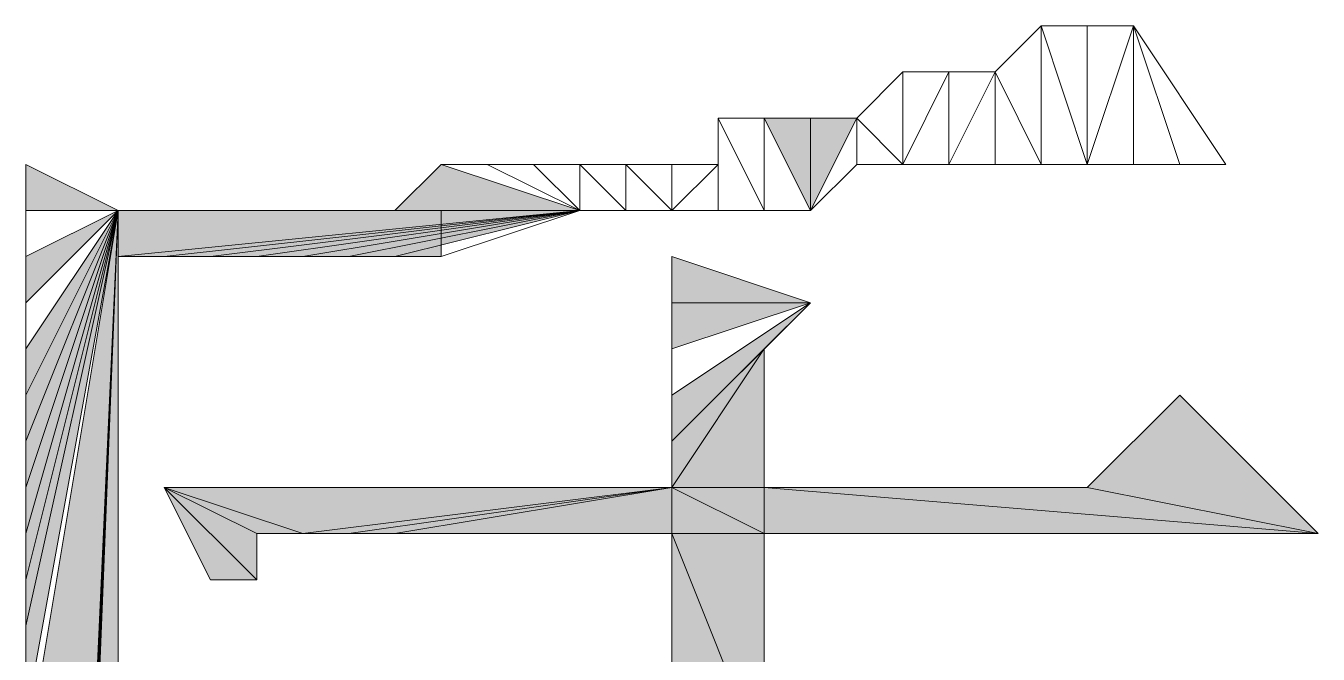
# Model space of a CAD drawing. Header units: inches. Extents: x -244 to 17, y 0 to 370.
# Drawn here: x 5.154 to 6.932, y 12.989 to 13.854 of the extents above; entities that cross this region are included whole.
import ezdxf

# ---------------------------------------------------------------- set-up
doc = ezdxf.new("R2010")
doc.units = ezdxf.units.IN
doc.header["$MEASUREMENT"] = 0
doc.layers.add('图层 1', color=7, linetype='Continuous')

# ---------------------------------------------------------------- blocks, each defined once
blk = doc.blocks.new('block 2')
at = {"layer": '图层 1', "true_color": 0xffffff}
h = blk.add_hatch(color=7, dxfattribs=at)
h.dxf.hatch_style = 2
h.paths.add_polyline_path([(32.131, 15.4306), (32.9565, 15.494), (32.8931, 15.494)])
h.paths.add_polyline_path([(33.7185, 15.3669), (32.131, 15.4306), (32.9565, 15.494)])
h.paths.add_polyline_path([(32.1944, 15.4306), (33.7185, 15.3669), (32.131, 15.4306)])
h = blk.add_hatch(color=7, dxfattribs=at)
h.dxf.hatch_style = 2
h.paths.add_polyline_path([(33.7185, 15.3669), (33.147, 15.494), (33.2106, 15.494)])
h.paths.add_polyline_path([(33.0201, 15.494), (33.7185, 15.3669), (33.147, 15.494)])
h = blk.add_hatch(color=7, dxfattribs=at)
h.dxf.hatch_style = 2
h.paths.add_polyline_path([(33.7185, 15.3669), (33.274, 15.494), (33.3375, 15.494)])
h.paths.add_polyline_path([(33.2106, 15.494), (33.7185, 15.3669), (33.274, 15.494)])
h = blk.add_hatch(color=7, dxfattribs=at)
h.dxf.hatch_style = 2
h.paths.add_polyline_path([(33.7185, 15.3669), (33.4011, 15.494), (33.4645, 15.494)])
h.paths.add_polyline_path([(33.3375, 15.494), (33.7185, 15.3669), (33.4011, 15.494)])
h = blk.add_hatch(color=7, dxfattribs=at)
h.dxf.hatch_style = 2
h.paths.add_polyline_path([(33.528, 15.494), (33.4645, 15.494), (33.7185, 15.3669)])
h = blk.add_hatch(color=7, dxfattribs=at)
h.dxf.hatch_style = 2
h.paths.add_polyline_path([(33.655, 15.494), (33.5916, 15.494), (33.7185, 15.3669)])
h = blk.add_hatch(color=7, dxfattribs=at)
h.dxf.hatch_style = 2
h.paths.add_polyline_path([(33.7819, 15.494), (33.7185, 15.494), (33.7185, 15.3669)])
h = blk.add_hatch(color=7, dxfattribs=at)
h.dxf.hatch_style = 2
h.paths.add_polyline_path([(33.7185, 15.3669), (32.3216, 15.4306), (32.258, 15.4306)])
h.paths.add_polyline_path([(32.385, 15.3669), (33.7185, 15.3669), (32.3216, 15.4306)])
h = blk.add_hatch(color=7, dxfattribs=at)
h.dxf.hatch_style = 2
h.paths.add_polyline_path([(33.7185, 14.7319), (33.655, 15.3669), (33.7185, 15.3669)])
h.paths.add_polyline_path([(33.655, 15.3035), (33.7185, 14.7319), (33.655, 15.3669)])
h = blk.add_hatch(color=7, dxfattribs=at)
h.dxf.hatch_style = 2
h.paths.add_polyline_path([(33.3375, 15.3035), (33.274, 15.1763), (33.274, 15.113)])
h.paths.add_polyline_path([(33.2106, 15.1763), (33.3375, 15.3035), (33.274, 15.1763)])
h.paths.add_polyline_path([(33.2106, 15.2401), (33.2106, 15.1763), (33.3375, 15.3035)])
h = blk.add_hatch(color=7, dxfattribs=at)
h.dxf.hatch_style = 2
h.paths.add_polyline_path([(33.3375, 15.3035), (33.274, 15.113), (33.3375, 14.6051)])
h = blk.add_hatch(color=7, dxfattribs=at)
h.dxf.hatch_style = 2
h.paths.add_polyline_path([(33.655, 15.3035), (33.655, 15.2401), (33.7185, 14.7319)])
h = blk.add_hatch(color=7, dxfattribs=at)
h.dxf.hatch_style = 2
h.paths.add_polyline_path([(33.7185, 14.7319), (33.655, 15.1763), (33.655, 15.2401)])
h.paths.add_polyline_path([(33.655, 15.113), (33.7185, 14.7319), (33.655, 15.1763)])
h = blk.add_hatch(color=7, dxfattribs=at)
h.dxf.hatch_style = 2
h.paths.add_polyline_path([(33.3375, 14.6051), (33.274, 15.0496), (33.274, 15.113)])
h.paths.add_polyline_path([(33.274, 14.9862), (33.3375, 14.6051), (33.274, 15.0496)])
h = blk.add_hatch(color=7, dxfattribs=at)
h.dxf.hatch_style = 2
h.paths.add_polyline_path([(33.7185, 14.7319), (33.655, 15.0496), (33.655, 15.113)])
h.paths.add_polyline_path([(33.655, 14.9862), (33.7185, 14.7319), (33.655, 15.0496)])
h = blk.add_hatch(color=7, dxfattribs=at)
h.dxf.hatch_style = 2
h.paths.add_polyline_path([(33.274, 14.478), (33.3375, 14.478), (33.274, 13.716)])
h.paths.add_polyline_path([(33.3375, 14.6051), (33.274, 14.478), (33.3375, 14.478)])
h.paths.add_polyline_path([(33.274, 14.6051), (33.3375, 14.6051), (33.274, 14.478)])
h.paths.add_polyline_path([(33.274, 14.9862), (33.274, 14.6051), (33.3375, 14.6051)])
h = blk.add_hatch(color=7, dxfattribs=at)
h.dxf.hatch_style = 2
h.paths.add_polyline_path([(33.7185, 14.7319), (33.655, 14.9224), (33.655, 14.9862)])
h.paths.add_polyline_path([(33.7185, 14.9224), (33.7185, 14.7319), (33.655, 14.9224)])
h = blk.add_hatch(color=7, dxfattribs=at)
h.dxf.hatch_style = 2
h.paths.add_polyline_path([(33.7819, 14.9224), (33.7185, 14.7319), (33.7185, 14.9862)])
h = blk.add_hatch(color=7, dxfattribs=at)
h.dxf.hatch_style = 2
h.paths.add_polyline_path([(33.274, 14.6051), (32.9565, 14.478), (32.9565, 14.6051)])
h.paths.add_polyline_path([(33.274, 14.478), (33.274, 14.6051), (32.9565, 14.478)])
h = blk.add_hatch(color=7, dxfattribs=at)
h.dxf.hatch_style = 2
h.paths.add_polyline_path([(33.528, 14.478), (33.3375, 14.6051), (33.4011, 14.6051)])
h.paths.add_polyline_path([(33.3375, 14.478), (33.528, 14.478), (33.3375, 14.6051)])
h = blk.add_hatch(color=7, dxfattribs=at)
h.dxf.hatch_style = 2
h.paths.add_polyline_path([(33.5916, 14.4146), (33.4011, 14.6051), (33.4645, 14.6051)])
h.paths.add_polyline_path([(33.528, 14.478), (33.5916, 14.4146), (33.4011, 14.6051)])
h = blk.add_hatch(color=7, dxfattribs=at)
h.dxf.hatch_style = 2
h.paths.add_polyline_path([(33.5916, 14.4146), (33.5916, 14.6051), (33.655, 14.6051)])
h.paths.add_polyline_path([(33.528, 14.6051), (33.5916, 14.4146), (33.5916, 14.6051)])
h = blk.add_hatch(color=7, dxfattribs=at)
h.dxf.hatch_style = 2
h.paths.add_polyline_path([(33.274, 13.716), (33.3375, 14.0336), (33.3375, 14.478)])
h.paths.add_polyline_path([(33.4645, 13.9065), (33.274, 13.716), (33.3375, 14.0336)])
h = blk.add_hatch(color=7, dxfattribs=at)
h.dxf.hatch_style = 2
h.paths.add_polyline_path([(33.8455, 14.4146), (33.7185, 14.4146), (33.8455, 14.3509)])
h.paths.add_polyline_path([(33.8455, 14.478), (33.8455, 14.4146), (33.7185, 14.4146)])
at = {"layer": '图层 1', "lineweight": 0}
for points in [[(33.7185, 15.3669), (32.131, 15.4306), (32.9565, 15.494), (33.7185, 15.3669)], [(32.9565, 15.494), (33.7185, 15.3669), (33.0201, 15.494), (32.9565, 15.494)], [(33.0201, 15.494), (33.7185, 15.3669), (33.147, 15.494), (33.0201, 15.494)], [(33.7185, 15.3669), (33.147, 15.494), (33.2106, 15.494), (33.7185, 15.3669)], [(33.2106, 15.494), (33.7185, 15.3669), (33.274, 15.494), (33.2106, 15.494)], [(33.7185, 15.3669), (33.274, 15.494), (33.3375, 15.494), (33.7185, 15.3669)], [(33.3375, 15.494), (33.7185, 15.3669), (33.4011, 15.494), (33.3375, 15.494)], [(33.7185, 15.3669), (33.4011, 15.494), (33.4645, 15.494), (33.7185, 15.3669)], [(33.528, 15.494), (33.4645, 15.494), (33.7185, 15.3669), (33.528, 15.494)], [(33.528, 15.494), (33.7185, 15.3669), (33.5916, 15.494), (33.528, 15.494)], [(33.655, 15.494), (33.5916, 15.494), (33.7185, 15.3669), (33.655, 15.494)], [(33.655, 15.494), (33.7185, 15.3669), (33.7185, 15.494), (33.655, 15.494)], [(33.7819, 15.494), (33.7185, 15.494), (33.7185, 15.3669), (33.7819, 15.494)], [(32.1944, 15.4306), (33.7185, 15.3669), (32.131, 15.4306), (32.1944, 15.4306)], [(32.1944, 15.4306), (32.258, 15.4306), (33.7185, 15.3669), (32.1944, 15.4306)], [(33.7185, 15.3669), (32.3216, 15.4306), (32.258, 15.4306), (33.7185, 15.3669)], [(32.385, 15.3669), (33.7185, 15.3669), (32.3216, 15.4306), (32.385, 15.3669)], [(33.7185, 15.3669), (32.4485, 15.3669), (32.385, 15.3669), (33.7185, 15.3669)], [(32.5121, 15.3669), (33.7185, 15.3669), (32.4485, 15.3669), (32.5121, 15.3669)], [(32.5121, 15.3669), (32.5755, 15.3669), (33.7185, 15.3669), (32.5121, 15.3669)], [(33.7185, 15.3669), (32.639, 15.3669), (32.5755, 15.3669), (33.7185, 15.3669)], [(32.7026, 15.3669), (33.7185, 15.3669), (32.639, 15.3669), (32.7026, 15.3669)], [(33.655, 15.3669), (33.7185, 15.3669), (32.7026, 15.3669), (33.655, 15.3669)], [(33.655, 15.3669), (32.9565, 15.3669), (32.7026, 15.3669), (33.655, 15.3669)], [(33.7185, 14.7319), (33.655, 15.3669), (33.7185, 15.3669), (33.7185, 14.7319)], [(33.655, 15.3035), (33.7185, 14.7319), (33.655, 15.3669), (33.655, 15.3035)], [(33.7185, 15.3669), (33.7185, 15.3035), (33.7185, 14.7319), (33.7185, 15.3669)], [(33.2106, 15.1763), (33.3375, 15.3035), (33.274, 15.1763), (33.2106, 15.1763)], [(33.2106, 15.2401), (33.2106, 15.1763), (33.3375, 15.3035), (33.2106, 15.2401)], [(33.3375, 15.3035), (33.274, 15.1763), (33.274, 15.113), (33.3375, 15.3035)], [(33.3375, 15.3035), (33.274, 15.113), (33.3375, 14.6051), (33.3375, 15.3035)], [(33.655, 15.3035), (33.655, 15.2401), (33.7185, 14.7319), (33.655, 15.3035)], [(33.7185, 14.7319), (33.7185, 15.2401), (33.7185, 15.3035), (33.7185, 14.7319)], [(33.7185, 14.7319), (33.655, 15.1763), (33.655, 15.2401), (33.7185, 14.7319)], [(33.7185, 15.1763), (33.7185, 14.7319), (33.7185, 15.2401), (33.7185, 15.1763)], [(33.655, 15.113), (33.7185, 14.7319), (33.655, 15.1763), (33.655, 15.113)], [(33.7185, 14.7319), (33.7185, 15.113), (33.7185, 15.1763), (33.7185, 14.7319)], [(33.3375, 14.6051), (33.274, 15.0496), (33.274, 15.113), (33.3375, 14.6051)], [(33.7185, 14.7319), (33.655, 15.0496), (33.655, 15.113), (33.7185, 14.7319)], [(33.7185, 15.0496), (33.7185, 14.7319), (33.7185, 15.113), (33.7185, 15.0496)], [(33.274, 14.9862), (33.3375, 14.6051), (33.274, 15.0496), (33.274, 14.9862)], [(33.655, 14.9862), (33.7185, 14.7319), (33.655, 15.0496), (33.655, 14.9862)], [(33.7185, 14.7319), (33.7185, 14.9862), (33.7185, 15.0496), (33.7185, 14.7319)], [(33.274, 14.9862), (33.274, 14.6051), (33.3375, 14.6051), (33.274, 14.9862)], [(33.7185, 14.7319), (33.655, 14.9224), (33.655, 14.9862), (33.7185, 14.7319)], [(33.7819, 14.9224), (33.7185, 14.7319), (33.7185, 14.9862), (33.7819, 14.9224)], [(33.7185, 14.9224), (33.7185, 14.7319), (33.655, 14.9224), (33.7185, 14.9224)], [(33.7185, 14.7319), (33.7185, 14.8591), (33.7185, 14.9224), (33.7185, 14.7319)], [(33.7819, 14.8591), (33.7185, 14.7319), (33.7819, 14.9224), (33.7819, 14.8591)], [(33.7185, 14.7957), (33.7185, 14.7319), (33.7185, 14.8591), (33.7185, 14.7957)], [(33.7819, 14.8591), (33.7819, 14.7957), (33.7185, 14.7319), (33.7819, 14.8591)], [(33.7819, 14.7957), (33.7185, 14.7319), (33.7819, 14.7319), (33.7819, 14.7957)], [(33.7819, 14.7319), (33.7185, 14.6685), (33.7819, 14.6685), (33.7819, 14.7319)], [(33.7185, 14.7319), (33.7819, 14.7319), (33.7185, 14.6685), (33.7185, 14.7319)], [(33.7819, 14.6685), (33.7185, 14.6051), (33.7819, 14.6051), (33.7819, 14.6685)], [(33.7185, 14.6685), (33.7819, 14.6685), (33.7185, 14.6051), (33.7185, 14.6685)], [(33.274, 14.6051), (32.9565, 14.478), (32.9565, 14.6051), (33.274, 14.6051)], [(33.274, 14.478), (33.274, 14.6051), (32.9565, 14.478), (33.274, 14.478)], [(33.3375, 14.6051), (33.274, 14.478), (33.3375, 14.478), (33.3375, 14.6051)], [(33.274, 14.6051), (33.3375, 14.6051), (33.274, 14.478), (33.274, 14.6051)], [(33.528, 14.478), (33.3375, 14.6051), (33.4011, 14.6051), (33.528, 14.478)], [(33.3375, 14.478), (33.528, 14.478), (33.3375, 14.6051), (33.3375, 14.478)], [(33.5916, 14.4146), (33.4011, 14.6051), (33.4645, 14.6051), (33.5916, 14.4146)], [(33.528, 14.478), (33.5916, 14.4146), (33.4011, 14.6051), (33.528, 14.478)], [(33.4645, 14.6051), (33.5916, 14.4146), (33.528, 14.6051), (33.4645, 14.6051)], [(33.528, 14.6051), (33.5916, 14.4146), (33.5916, 14.6051), (33.528, 14.6051)], [(33.5916, 14.4146), (33.5916, 14.6051), (33.655, 14.6051), (33.5916, 14.4146)], [(33.7185, 14.6051), (33.7819, 14.5414), (33.7185, 14.5414), (33.7185, 14.6051)], [(33.7819, 14.6051), (33.7185, 14.6051), (33.7819, 14.5414), (33.7819, 14.6051)], [(33.8455, 14.5414), (33.7185, 14.478), (33.8455, 14.478), (33.8455, 14.5414)], [(33.7185, 14.5414), (33.8455, 14.5414), (33.7185, 14.478), (33.7185, 14.5414)], [(33.7819, 14.5414), (33.7185, 14.5414), (33.8455, 14.5414), (33.7819, 14.5414)], [(33.274, 13.716), (33.3375, 14.0336), (33.3375, 14.478), (33.274, 13.716)], [(33.274, 14.478), (33.3375, 14.478), (33.274, 13.716), (33.274, 14.478)], [(33.8455, 14.478), (33.8455, 14.4146), (33.7185, 14.4146), (33.8455, 14.478)], [(33.7185, 14.478), (33.8455, 14.478), (33.7185, 14.4146), (33.7185, 14.478)], [(33.7185, 14.4146), (33.7819, 14.3509), (33.8455, 14.3509), (33.7185, 14.4146)], [(33.8455, 14.4146), (33.7185, 14.4146), (33.8455, 14.3509), (33.8455, 14.4146)], [(33.8455, 14.3509), (33.7819, 14.2875), (33.9091, 14.2875), (33.8455, 14.3509)], [(33.7819, 14.3509), (33.8455, 14.3509), (33.7819, 14.2875), (33.7819, 14.3509)], [(33.7819, 14.2875), (33.9091, 14.2241), (33.7819, 14.2241), (33.7819, 14.2875)], [(33.9091, 14.2875), (33.7819, 14.2875), (33.9091, 14.2241), (33.9091, 14.2875)], [(33.7819, 14.2241), (33.9091, 14.1604), (33.7819, 14.1604), (33.7819, 14.2241)], [(33.9091, 14.2241), (33.7819, 14.2241), (33.9091, 14.1604), (33.9091, 14.2241)], [(33.9091, 14.1604), (33.7819, 14.097), (33.9725, 14.097), (33.9091, 14.1604)], [(33.7819, 14.1604), (33.9091, 14.1604), (33.7819, 14.097), (33.7819, 14.1604)], [(33.9725, 14.097), (33.9725, 14.0336), (33.7819, 14.0336), (33.9725, 14.097)], [(33.7819, 14.097), (33.9725, 14.097), (33.7819, 14.0336), (33.7819, 14.097)], [(33.4645, 13.9065), (33.274, 13.716), (33.3375, 14.0336), (33.4645, 13.9065)], [(33.7819, 14.0336), (33.9725, 13.9699), (33.7819, 13.9699), (33.7819, 14.0336)], [(33.9725, 14.0336), (33.7819, 14.0336), (33.9725, 13.9699), (33.9725, 14.0336)], [(33.7819, 13.9065), (33.9725, 13.9699), (33.7819, 13.8431), (33.7819, 13.9065)], [(33.7819, 13.9699), (33.7819, 13.9065), (33.9725, 13.9699), (33.7819, 13.9699)]]:
    blk.add_lwpolyline(points, dxfattribs=at)
at = {"layer": '图层 1', "color": 7, "lineweight": 20, "true_color": 0xffffff}
for points in [[(33.7185, 15.3669), (32.131, 15.4306), (32.9565, 15.494), (33.7185, 15.3669)], [(32.9565, 15.494), (33.7185, 15.3669), (33.0201, 15.494), (32.9565, 15.494)], [(33.0201, 15.494), (33.7185, 15.3669), (33.147, 15.494), (33.0201, 15.494)], [(33.7185, 15.3669), (33.147, 15.494), (33.2106, 15.494), (33.7185, 15.3669)], [(33.2106, 15.494), (33.7185, 15.3669), (33.274, 15.494), (33.2106, 15.494)], [(33.7185, 15.3669), (33.274, 15.494), (33.3375, 15.494), (33.7185, 15.3669)], [(33.3375, 15.494), (33.7185, 15.3669), (33.4011, 15.494), (33.3375, 15.494)], [(33.7185, 15.3669), (33.4011, 15.494), (33.4645, 15.494), (33.7185, 15.3669)], [(33.528, 15.494), (33.4645, 15.494), (33.7185, 15.3669), (33.528, 15.494)], [(33.528, 15.494), (33.7185, 15.3669), (33.5916, 15.494), (33.528, 15.494)], [(33.655, 15.494), (33.5916, 15.494), (33.7185, 15.3669), (33.655, 15.494)], [(33.655, 15.494), (33.7185, 15.3669), (33.7185, 15.494), (33.655, 15.494)], [(33.7819, 15.494), (33.7185, 15.494), (33.7185, 15.3669), (33.7819, 15.494)], [(32.1944, 15.4306), (33.7185, 15.3669), (32.131, 15.4306), (32.1944, 15.4306)], [(32.1944, 15.4306), (32.258, 15.4306), (33.7185, 15.3669), (32.1944, 15.4306)], [(33.7185, 15.3669), (32.3216, 15.4306), (32.258, 15.4306), (33.7185, 15.3669)], [(32.385, 15.3669), (33.7185, 15.3669), (32.3216, 15.4306), (32.385, 15.3669)], [(33.7185, 15.3669), (32.4485, 15.3669), (32.385, 15.3669), (33.7185, 15.3669)], [(32.5121, 15.3669), (33.7185, 15.3669), (32.4485, 15.3669), (32.5121, 15.3669)], [(32.5121, 15.3669), (32.5755, 15.3669), (33.7185, 15.3669), (32.5121, 15.3669)], [(33.7185, 15.3669), (32.639, 15.3669), (32.5755, 15.3669), (33.7185, 15.3669)], [(32.7026, 15.3669), (33.7185, 15.3669), (32.639, 15.3669), (32.7026, 15.3669)], [(33.655, 15.3669), (33.7185, 15.3669), (32.7026, 15.3669), (33.655, 15.3669)], [(33.655, 15.3669), (32.9565, 15.3669), (32.7026, 15.3669), (33.655, 15.3669)], [(33.7185, 14.7319), (33.655, 15.3669), (33.7185, 15.3669), (33.7185, 14.7319)], [(33.655, 15.3035), (33.7185, 14.7319), (33.655, 15.3669), (33.655, 15.3035)], [(33.7185, 15.3669), (33.7185, 15.3035), (33.7185, 14.7319), (33.7185, 15.3669)], [(33.2106, 15.1763), (33.3375, 15.3035), (33.274, 15.1763), (33.2106, 15.1763)], [(33.2106, 15.2401), (33.2106, 15.1763), (33.3375, 15.3035), (33.2106, 15.2401)], [(33.3375, 15.3035), (33.274, 15.1763), (33.274, 15.113), (33.3375, 15.3035)], [(33.3375, 15.3035), (33.274, 15.113), (33.3375, 14.6051), (33.3375, 15.3035)], [(33.655, 15.3035), (33.655, 15.2401), (33.7185, 14.7319), (33.655, 15.3035)], [(33.7185, 14.7319), (33.7185, 15.2401), (33.7185, 15.3035), (33.7185, 14.7319)], [(33.7185, 14.7319), (33.655, 15.1763), (33.655, 15.2401), (33.7185, 14.7319)], [(33.7185, 15.1763), (33.7185, 14.7319), (33.7185, 15.2401), (33.7185, 15.1763)], [(33.655, 15.113), (33.7185, 14.7319), (33.655, 15.1763), (33.655, 15.113)], [(33.7185, 14.7319), (33.7185, 15.113), (33.7185, 15.1763), (33.7185, 14.7319)], [(33.3375, 14.6051), (33.274, 15.0496), (33.274, 15.113), (33.3375, 14.6051)], [(33.7185, 14.7319), (33.655, 15.0496), (33.655, 15.113), (33.7185, 14.7319)], [(33.7185, 15.0496), (33.7185, 14.7319), (33.7185, 15.113), (33.7185, 15.0496)], [(33.274, 14.9862), (33.3375, 14.6051), (33.274, 15.0496), (33.274, 14.9862)], [(33.655, 14.9862), (33.7185, 14.7319), (33.655, 15.0496), (33.655, 14.9862)], [(33.7185, 14.7319), (33.7185, 14.9862), (33.7185, 15.0496), (33.7185, 14.7319)], [(33.274, 14.9862), (33.274, 14.6051), (33.3375, 14.6051), (33.274, 14.9862)], [(33.7185, 14.7319), (33.655, 14.9224), (33.655, 14.9862), (33.7185, 14.7319)], [(33.7819, 14.9224), (33.7185, 14.7319), (33.7185, 14.9862), (33.7819, 14.9224)], [(33.7185, 14.9224), (33.7185, 14.7319), (33.655, 14.9224), (33.7185, 14.9224)], [(33.7185, 14.7319), (33.7185, 14.8591), (33.7185, 14.9224), (33.7185, 14.7319)], [(33.7819, 14.8591), (33.7185, 14.7319), (33.7819, 14.9224), (33.7819, 14.8591)], [(33.7185, 14.7957), (33.7185, 14.7319), (33.7185, 14.8591), (33.7185, 14.7957)], [(33.7819, 14.8591), (33.7819, 14.7957), (33.7185, 14.7319), (33.7819, 14.8591)], [(33.7819, 14.7957), (33.7185, 14.7319), (33.7819, 14.7319), (33.7819, 14.7957)], [(33.7819, 14.7319), (33.7185, 14.6685), (33.7819, 14.6685), (33.7819, 14.7319)], [(33.7185, 14.7319), (33.7819, 14.7319), (33.7185, 14.6685), (33.7185, 14.7319)], [(33.7819, 14.6685), (33.7185, 14.6051), (33.7819, 14.6051), (33.7819, 14.6685)], [(33.7185, 14.6685), (33.7819, 14.6685), (33.7185, 14.6051), (33.7185, 14.6685)], [(33.274, 14.6051), (32.9565, 14.478), (32.9565, 14.6051), (33.274, 14.6051)], [(33.274, 14.478), (33.274, 14.6051), (32.9565, 14.478), (33.274, 14.478)], [(33.3375, 14.6051), (33.274, 14.478), (33.3375, 14.478), (33.3375, 14.6051)], [(33.274, 14.6051), (33.3375, 14.6051), (33.274, 14.478), (33.274, 14.6051)], [(33.528, 14.478), (33.3375, 14.6051), (33.4011, 14.6051), (33.528, 14.478)], [(33.3375, 14.478), (33.528, 14.478), (33.3375, 14.6051), (33.3375, 14.478)], [(33.5916, 14.4146), (33.4011, 14.6051), (33.4645, 14.6051), (33.5916, 14.4146)], [(33.528, 14.478), (33.5916, 14.4146), (33.4011, 14.6051), (33.528, 14.478)], [(33.4645, 14.6051), (33.5916, 14.4146), (33.528, 14.6051), (33.4645, 14.6051)], [(33.528, 14.6051), (33.5916, 14.4146), (33.5916, 14.6051), (33.528, 14.6051)], [(33.5916, 14.4146), (33.5916, 14.6051), (33.655, 14.6051), (33.5916, 14.4146)], [(33.7185, 14.6051), (33.7819, 14.5414), (33.7185, 14.5414), (33.7185, 14.6051)], [(33.7819, 14.6051), (33.7185, 14.6051), (33.7819, 14.5414), (33.7819, 14.6051)], [(33.8455, 14.5414), (33.7185, 14.478), (33.8455, 14.478), (33.8455, 14.5414)], [(33.7185, 14.5414), (33.8455, 14.5414), (33.7185, 14.478), (33.7185, 14.5414)], [(33.7819, 14.5414), (33.7185, 14.5414), (33.8455, 14.5414), (33.7819, 14.5414)], [(33.274, 13.716), (33.3375, 14.0336), (33.3375, 14.478), (33.274, 13.716)], [(33.274, 14.478), (33.3375, 14.478), (33.274, 13.716), (33.274, 14.478)], [(33.8455, 14.478), (33.8455, 14.4146), (33.7185, 14.4146), (33.8455, 14.478)], [(33.7185, 14.478), (33.8455, 14.478), (33.7185, 14.4146), (33.7185, 14.478)], [(33.7185, 14.4146), (33.7819, 14.3509), (33.8455, 14.3509), (33.7185, 14.4146)], [(33.8455, 14.4146), (33.7185, 14.4146), (33.8455, 14.3509), (33.8455, 14.4146)], [(33.8455, 14.3509), (33.7819, 14.2875), (33.9091, 14.2875), (33.8455, 14.3509)], [(33.7819, 14.3509), (33.8455, 14.3509), (33.7819, 14.2875), (33.7819, 14.3509)], [(33.7819, 14.2875), (33.9091, 14.2241), (33.7819, 14.2241), (33.7819, 14.2875)], [(33.9091, 14.2875), (33.7819, 14.2875), (33.9091, 14.2241), (33.9091, 14.2875)], [(33.7819, 14.2241), (33.9091, 14.1604), (33.7819, 14.1604), (33.7819, 14.2241)], [(33.9091, 14.2241), (33.7819, 14.2241), (33.9091, 14.1604), (33.9091, 14.2241)], [(33.9091, 14.1604), (33.7819, 14.097), (33.9725, 14.097), (33.9091, 14.1604)], [(33.7819, 14.1604), (33.9091, 14.1604), (33.7819, 14.097), (33.7819, 14.1604)], [(33.9725, 14.097), (33.9725, 14.0336), (33.7819, 14.0336), (33.9725, 14.097)], [(33.7819, 14.097), (33.9725, 14.097), (33.7819, 14.0336), (33.7819, 14.097)], [(33.4645, 13.9065), (33.274, 13.716), (33.3375, 14.0336), (33.4645, 13.9065)], [(33.7819, 14.0336), (33.9725, 13.9699), (33.7819, 13.9699), (33.7819, 14.0336)], [(33.9725, 14.0336), (33.7819, 14.0336), (33.9725, 13.9699), (33.9725, 14.0336)], [(33.7819, 13.9065), (33.9725, 13.9699), (33.7819, 13.8431), (33.7819, 13.9065)], [(33.7819, 13.9699), (33.7819, 13.9065), (33.9725, 13.9699), (33.7819, 13.9699)]]:
    blk.add_lwpolyline(points, dxfattribs=at)
at = {"layer": '图层 1', "lineweight": 0}
for points, knots in [([(33.7185, 15.3669), (33.7185, 15.3669), (33.0201, 15.494), (33.0201, 15.494), (33.0201, 15.494), (33.7185, 15.3669), (33.7185, 15.3669)], [0, 0, 0, 0, 1, 1, 1, 2, 2, 2, 2]), ([(33.7185, 15.3669), (33.7185, 15.3669), (33.5916, 15.494), (33.5916, 15.494), (33.5916, 15.494), (33.7185, 15.3669), (33.7185, 15.3669)], [0, 0, 0, 0, 1, 1, 1, 2, 2, 2, 2]), ([(33.7185, 15.3669), (33.7185, 15.3669), (33.7185, 15.494), (33.7185, 15.494), (33.7185, 15.494), (33.7185, 15.3669), (33.7185, 15.3669)], [0, 0, 0, 0, 1, 1, 1, 2, 2, 2, 2]), ([(33.7819, 15.494), (33.7819, 15.494), (33.7819, 15.494), (33.7819, 15.494), (33.7819, 15.494), (33.7185, 15.3669), (33.7185, 15.3669), (33.7185, 15.3669), (33.7819, 15.494), (33.7819, 15.494)], [0, 0, 0, 0, 1, 1, 1, 2, 2, 2, 3, 3, 3, 3]), ([(32.258, 15.4306), (32.258, 15.4306), (33.7185, 15.3669), (33.7185, 15.3669), (33.7185, 15.3669), (32.258, 15.4306), (32.258, 15.4306)], [0, 0, 0, 0, 1, 1, 1, 2, 2, 2, 2]), ([(32.5755, 15.3669), (32.5755, 15.3669), (33.7185, 15.3669), (33.7185, 15.3669), (33.7185, 15.3669), (32.5755, 15.3669), (32.5755, 15.3669)], [0, 0, 0, 0, 1, 1, 1, 2, 2, 2, 2]), ([(33.7185, 14.7319), (33.7185, 14.7319), (33.7819, 14.9224), (33.7819, 14.9224), (33.7819, 14.9224), (33.7185, 14.7319), (33.7185, 14.7319)], [0, 0, 0, 0, 1, 1, 1, 2, 2, 2, 2]), ([(33.7819, 14.7319), (33.7819, 14.7319), (33.7185, 14.7319), (33.7185, 14.7319), (33.7185, 14.7319), (33.7819, 14.7319), (33.7819, 14.7319)], [0, 0, 0, 0, 1, 1, 1, 2, 2, 2, 2]), ([(33.7185, 14.7319), (33.7185, 14.7319), (33.7819, 14.7319), (33.7819, 14.7319), (33.7819, 14.7319), (33.7185, 14.7319), (33.7185, 14.7319)], [0, 0, 0, 0, 1, 1, 1, 2, 2, 2, 2]), ([(33.5916, 14.4146), (33.5916, 14.4146), (33.528, 14.6051), (33.528, 14.6051), (33.528, 14.6051), (33.5916, 14.4146), (33.5916, 14.4146)], [0, 0, 0, 0, 1, 1, 1, 2, 2, 2, 2]), ([(33.655, 14.6051), (33.655, 14.6051), (33.655, 14.6051), (33.655, 14.6051), (33.655, 14.6051), (33.5916, 14.4146), (33.5916, 14.4146), (33.5916, 14.4146), (33.655, 14.6051), (33.655, 14.6051)], [0, 0, 0, 0, 1, 1, 1, 2, 2, 2, 3, 3, 3, 3]), ([(33.7185, 14.6051), (33.7185, 14.6051), (33.7819, 14.6051), (33.7819, 14.6051), (33.7819, 14.6051), (33.7185, 14.6051), (33.7185, 14.6051)], [0, 0, 0, 0, 1, 1, 1, 2, 2, 2, 2]), ([(33.8455, 14.478), (33.8455, 14.478), (33.7185, 14.478), (33.7185, 14.478), (33.7185, 14.478), (33.8455, 14.478), (33.8455, 14.478)], [0, 0, 0, 0, 1, 1, 1, 2, 2, 2, 2]), ([(33.7185, 14.478), (33.7185, 14.478), (33.8455, 14.478), (33.8455, 14.478), (33.8455, 14.478), (33.7185, 14.478), (33.7185, 14.478)], [0, 0, 0, 0, 1, 1, 1, 2, 2, 2, 2]), ([(33.7819, 14.2875), (33.7819, 14.2875), (33.9091, 14.2875), (33.9091, 14.2875), (33.9091, 14.2875), (33.7819, 14.2875), (33.7819, 14.2875)], [0, 0, 0, 0, 1, 1, 1, 2, 2, 2, 2]), ([(33.9091, 14.1604), (33.9091, 14.1604), (33.7819, 14.1604), (33.7819, 14.1604), (33.7819, 14.1604), (33.9091, 14.1604), (33.9091, 14.1604)], [0, 0, 0, 0, 1, 1, 1, 2, 2, 2, 2]), ([(33.9725, 14.0336), (33.9725, 14.0336), (33.9725, 14.0336), (33.9725, 14.0336), (33.9725, 14.0336), (33.7819, 14.0336), (33.7819, 14.0336), (33.7819, 14.0336), (33.9725, 14.0336), (33.9725, 14.0336)], [0, 0, 0, 0, 1, 1, 1, 2, 2, 2, 3, 3, 3, 3]), ([(33.9725, 14.0336), (33.9725, 14.0336), (33.7819, 14.0336), (33.7819, 14.0336), (33.7819, 14.0336), (33.9725, 14.0336), (33.9725, 14.0336)], [0, 0, 0, 0, 1, 1, 1, 2, 2, 2, 2]), ([(33.9725, 13.9699), (33.9725, 13.9699), (33.7819, 13.8431), (33.7819, 13.8431), (33.7819, 13.8431), (33.9725, 13.9699), (33.9725, 13.9699)], [0, 0, 0, 0, 1, 1, 1, 2, 2, 2, 2]), ([(33.9725, 13.9699), (33.9725, 13.9699), (33.7819, 13.9699), (33.7819, 13.9699), (33.7819, 13.9699), (33.9725, 13.9699), (33.9725, 13.9699)], [0, 0, 0, 0, 1, 1, 1, 2, 2, 2, 2])]:
    blk.add_open_spline(points, degree=3, knots=knots, dxfattribs=at)
at = {"layer": '图层 1', "color": 7, "lineweight": 20, "true_color": 0xffffff}
for points, knots in [([(33.7185, 15.3669), (33.7185, 15.3669), (33.0201, 15.494), (33.0201, 15.494), (33.0201, 15.494), (33.7185, 15.3669), (33.7185, 15.3669)], [0, 0, 0, 0, 1, 1, 1, 2, 2, 2, 2]), ([(33.7185, 15.3669), (33.7185, 15.3669), (33.5916, 15.494), (33.5916, 15.494), (33.5916, 15.494), (33.7185, 15.3669), (33.7185, 15.3669)], [0, 0, 0, 0, 1, 1, 1, 2, 2, 2, 2]), ([(33.7185, 15.3669), (33.7185, 15.3669), (33.7185, 15.494), (33.7185, 15.494), (33.7185, 15.494), (33.7185, 15.3669), (33.7185, 15.3669)], [0, 0, 0, 0, 1, 1, 1, 2, 2, 2, 2]), ([(33.7819, 15.494), (33.7819, 15.494), (33.7819, 15.494), (33.7819, 15.494), (33.7819, 15.494), (33.7185, 15.3669), (33.7185, 15.3669), (33.7185, 15.3669), (33.7819, 15.494), (33.7819, 15.494)], [0, 0, 0, 0, 1, 1, 1, 2, 2, 2, 3, 3, 3, 3]), ([(32.258, 15.4306), (32.258, 15.4306), (33.7185, 15.3669), (33.7185, 15.3669), (33.7185, 15.3669), (32.258, 15.4306), (32.258, 15.4306)], [0, 0, 0, 0, 1, 1, 1, 2, 2, 2, 2]), ([(32.5755, 15.3669), (32.5755, 15.3669), (33.7185, 15.3669), (33.7185, 15.3669), (33.7185, 15.3669), (32.5755, 15.3669), (32.5755, 15.3669)], [0, 0, 0, 0, 1, 1, 1, 2, 2, 2, 2]), ([(33.7185, 14.7319), (33.7185, 14.7319), (33.7819, 14.9224), (33.7819, 14.9224), (33.7819, 14.9224), (33.7185, 14.7319), (33.7185, 14.7319)], [0, 0, 0, 0, 1, 1, 1, 2, 2, 2, 2]), ([(33.7819, 14.7319), (33.7819, 14.7319), (33.7185, 14.7319), (33.7185, 14.7319), (33.7185, 14.7319), (33.7819, 14.7319), (33.7819, 14.7319)], [0, 0, 0, 0, 1, 1, 1, 2, 2, 2, 2]), ([(33.7185, 14.7319), (33.7185, 14.7319), (33.7819, 14.7319), (33.7819, 14.7319), (33.7819, 14.7319), (33.7185, 14.7319), (33.7185, 14.7319)], [0, 0, 0, 0, 1, 1, 1, 2, 2, 2, 2]), ([(33.5916, 14.4146), (33.5916, 14.4146), (33.528, 14.6051), (33.528, 14.6051), (33.528, 14.6051), (33.5916, 14.4146), (33.5916, 14.4146)], [0, 0, 0, 0, 1, 1, 1, 2, 2, 2, 2]), ([(33.655, 14.6051), (33.655, 14.6051), (33.655, 14.6051), (33.655, 14.6051), (33.655, 14.6051), (33.5916, 14.4146), (33.5916, 14.4146), (33.5916, 14.4146), (33.655, 14.6051), (33.655, 14.6051)], [0, 0, 0, 0, 1, 1, 1, 2, 2, 2, 3, 3, 3, 3]), ([(33.7185, 14.6051), (33.7185, 14.6051), (33.7819, 14.6051), (33.7819, 14.6051), (33.7819, 14.6051), (33.7185, 14.6051), (33.7185, 14.6051)], [0, 0, 0, 0, 1, 1, 1, 2, 2, 2, 2]), ([(33.8455, 14.478), (33.8455, 14.478), (33.7185, 14.478), (33.7185, 14.478), (33.7185, 14.478), (33.8455, 14.478), (33.8455, 14.478)], [0, 0, 0, 0, 1, 1, 1, 2, 2, 2, 2]), ([(33.7185, 14.478), (33.7185, 14.478), (33.8455, 14.478), (33.8455, 14.478), (33.8455, 14.478), (33.7185, 14.478), (33.7185, 14.478)], [0, 0, 0, 0, 1, 1, 1, 2, 2, 2, 2]), ([(33.7819, 14.2875), (33.7819, 14.2875), (33.9091, 14.2875), (33.9091, 14.2875), (33.9091, 14.2875), (33.7819, 14.2875), (33.7819, 14.2875)], [0, 0, 0, 0, 1, 1, 1, 2, 2, 2, 2]), ([(33.9091, 14.1604), (33.9091, 14.1604), (33.7819, 14.1604), (33.7819, 14.1604), (33.7819, 14.1604), (33.9091, 14.1604), (33.9091, 14.1604)], [0, 0, 0, 0, 1, 1, 1, 2, 2, 2, 2]), ([(33.9725, 14.0336), (33.9725, 14.0336), (33.9725, 14.0336), (33.9725, 14.0336), (33.9725, 14.0336), (33.7819, 14.0336), (33.7819, 14.0336), (33.7819, 14.0336), (33.9725, 14.0336), (33.9725, 14.0336)], [0, 0, 0, 0, 1, 1, 1, 2, 2, 2, 3, 3, 3, 3]), ([(33.9725, 14.0336), (33.9725, 14.0336), (33.7819, 14.0336), (33.7819, 14.0336), (33.7819, 14.0336), (33.9725, 14.0336), (33.9725, 14.0336)], [0, 0, 0, 0, 1, 1, 1, 2, 2, 2, 2]), ([(33.9725, 13.9699), (33.9725, 13.9699), (33.7819, 13.8431), (33.7819, 13.8431), (33.7819, 13.8431), (33.9725, 13.9699), (33.9725, 13.9699)], [0, 0, 0, 0, 1, 1, 1, 2, 2, 2, 2]), ([(33.9725, 13.9699), (33.9725, 13.9699), (33.7819, 13.9699), (33.7819, 13.9699), (33.7819, 13.9699), (33.9725, 13.9699), (33.9725, 13.9699)], [0, 0, 0, 0, 1, 1, 1, 2, 2, 2, 2])]:
    blk.add_open_spline(points, degree=3, knots=knots, dxfattribs=at)

msp = doc.modelspace()

# ---------------------------------------------------------------- block references
at = {"layer": '图层 1', "rotation": 90}
msp.add_blockref('block 2', (20.6482, -20.1187), dxfattribs=at)

doc.saveas('drawing.dxf')
